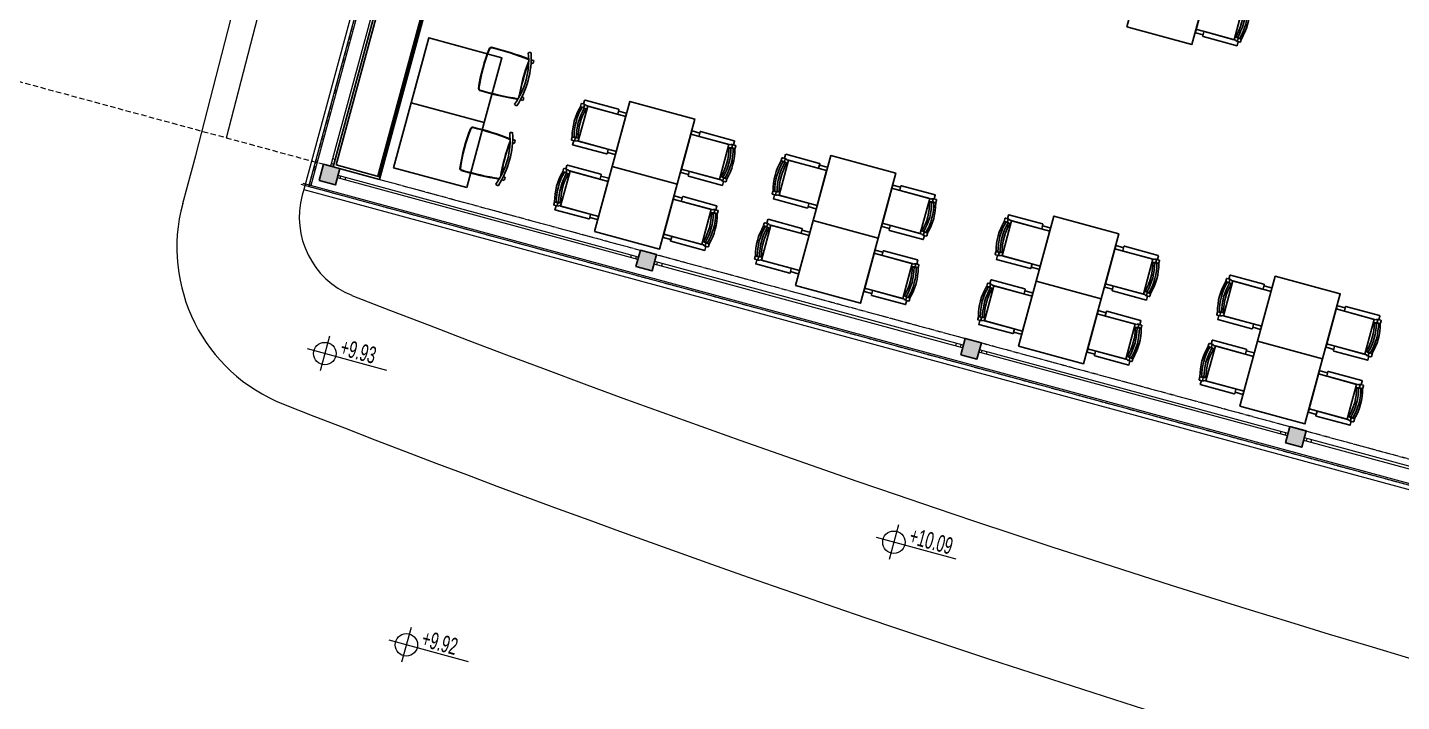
# Model space of a CAD drawing. Header units: millimetres. Extents: x 24907 to 30960, y 3978 to 9944.
# Drawn here: x 25727 to 27360, y 5955 to 6756 of the extents above; entities that cross this region are included whole.
import ezdxf

# ---------------------------------------------------------------- set-up
doc = ezdxf.new("R2010")
doc.units = ezdxf.units.MM
doc.set_wipeout_variables(frame=1)
doc.linetypes.add('HIDDEN', pattern=[9.525, 6.35, -3.175])
for name, color, linetype in [('7-DEC-FURN', 8, 'Continuous'), ('A-tefris', 31, 'Continuous'), ('A-wipeout', 120, 'Continuous')]:
    doc.layers.add(name, color=color, linetype=linetype)
for name, color, linetype, lineweight in [('apn', 100, 'Continuous', 20), ('p1', 8, 'HIDDEN', 13), ('pr1', 181, 'Continuous', 13), ('y3', 3, 'Continuous', 13), ('YOL', 32, 'Continuous', 9), ('YOLP', 22, 'Continuous', 20), ('ç-kl', 30, 'Continuous', 25)]:
    doc.layers.add(name, color=color, linetype=linetype, lineweight=lineweight)
doc.layers.add('skl', color=7, linetype='Continuous', lineweight=13, true_color=0x787878)
doc.styles.add('STYLE5', font='arial.ttf', dxfattribs={"width": 0.6})

# ---------------------------------------------------------------- blocks, each defined once
blk = doc.blocks.new('kot-p')
for p, q in [((0, 24), (0, -24)), ((86.1, 0), (-24, 0))]:
    blk.add_line(p, q)
blk.add_circle((0, 0), 15)
blk = doc.blocks.new('sandalye-01-p')
blk.add_wipeout([(57.7, 0), (57.2, 8.1), (55.2, 18.5), (54.7, 18.5), (55.2, 19), (55.2, 22), (54.7, 22.5), (52.3, 22.5), (52.3, 27.5), (10.5, 27.5), (10, 27), (10, 25.5), (0.5, 25.5), (0, 25), (0, -25), (0.5, -25.5), (10, -25.5), (10, -27), (10.5, -27.5), (51.8, -27.5), (52.3, -27), (52.3, -22.5), (54.7, -22.5), (55.2, -22), (55.2, -19), (54.7, -18.5), (55.2, -18.5), (56.8, -10.8)])
for p, q in [((51.2, 18.5), (47, 17.5)), ((48.1, 17.3), (47, 17.3)), ((52.9, 18.5), (48.1, 17.3)), ((51.2, 22.5), (49.1, 22)), ((49.1, 21.5), (49.1, 22)), ((51.2, 18.5), (55.2, 18.5)), ((48.1, -17.3), (47, -17.3)), ((51.2, -18.5), (47, -17.5)), ((53, -18.5, 0), (48.1, -17.3, 0)), ((49.1, -21.5), (49.1, -22)), ((51.2, -22.5), (49.1, -22)), ((51.2, -22.5), (49.1, -22)), ((51.2, -18.5), (55.2, -18.5))]:
    blk.add_line(p, q)
for points in [[(10, -25.5), (0.5, -25.5, -0.414214), (0, -25), (0, 25, -0.414214), (0.5, 25.5), (10, 25.5)], [(49.1, 21.5), (10.5, 21.5, -0.414214), (10, 22), (10, 27, -0.414214), (10.5, 27.5), (52.3, 27.5), (52.3, 22.5)], [(49.1, -21.5), (10.5, -21.5, 0.414214), (10, -22), (10, -27, 0.414214), (10.5, -27.5), (51.8, -27.5, 0.414214), (52.3, -27), (52.3, -22.5)]]:
    blk.add_lwpolyline(points, format="xyb")
blk.add_lwpolyline([(0, -21.5), (0, 21.5), (47, 21.5), (47, -21.5)], close=True)
for points in [[(51.7, 22.5), (54.7, 22.5, -0.414214), (55.2, 22), (55.2, 19, -0.414214), (54.7, 18.5), (51.7, 18.5, -0.414214), (51.2, 19), (51.2, 22, -0.414214)], [(51.7, -22.5), (54.7, -22.5, 0.414214), (55.2, -22), (55.2, -19, 0.414214), (54.7, -18.5), (51.7, -18.5, 0.414214), (51.2, -19), (51.2, -22, 0.414214)]]:
    blk.add_lwpolyline(points, format="xyb", close=True)
for centre, radius, start, end in [((-17.3, 0), 67.7, 345.1598, 14.8482), ((-16.2, 0, 0), 68.9, 344.9605, 15.0473), ((-15.2, 0, 0), 68.9, 15.5809, 15.5887), ((-12.2, 0), 67.7, 344.1276, 15.8724), ((-11.2, 0), 68.9, 344.4113, 15.5887)]:
    blk.add_arc(centre, radius, start, end)
blk = doc.blocks.new('masa-01-p')
at = {"xscale": -1}
for p in [(-40, -40), (-40, -120)]:
    blk.add_blockref('sandalye-01-p', p, dxfattribs=at)
for p in [(40, -40), (40, -120)]:
    blk.add_blockref('sandalye-01-p', p)
blk.add_wipeout([(-40, 0), (40, 0), (40, -80), (-40, -80)]).dxf.layer = 'A-wipeout'
blk.add_lwpolyline([(-40, 0), (40, 0), (40, -80), (-40, -80)], close=True)
blk.add_wipeout([(-40, -80), (40, -80), (40, -160), (-40, -160)]).dxf.layer = 'A-wipeout'
blk.add_lwpolyline([(-40, -80), (40, -80), (40, -160), (-40, -160)], close=True)
blk = doc.blocks.new('sandalye_cuba')
blk.add_wipeout([(53055.5, -17375), (53062.8, -17372.3), (53061.2, -17393.9), (53061.1, -17417.9), (53062.2, -17420.5), (53081, -17422.1), (53095.1, -17422.2), (53114.3, -17420.5), (53115.7, -17418.6), (53116.8, -17396.6), (53113.8, -17373), (53121.3, -17374.8), (53122.4, -17370), (53113.6, -17367.9), (53113.4, -17364.1), (53107.3, -17364.3), (53107.4, -17366.3), (53094.8, -17364.8), (53084, -17364.7), (53069.6, -17366.3), (53068, -17366.5), (53067.8, -17364.6), (53063.2, -17364.6), (53063.2, -17368), (53055, -17370.2)])
at = {"layer": '7-DEC-FURN'}
for points in [[(53063.6, -17365.6), (53063.6, -17368.4)], [(53067.4, -17367.6), (53067.4, -17365.6)], [(53109.1, -17367.6), (53109.1, -17365.6)], [(53112.9, -17365.6), (53112.9, -17368.4)]]:
    blk.add_lwpolyline(points, dxfattribs=at)
for centre, radius, start, end in [((53058.9, -17371.5), 3.28, 162.9537, 227.0808), ((53088.2, -17473.7), 108.1, 72.5077, 107.4923), ((53088.2, -17456.2), 88.1, 68.9829, 111.0171), ((53374.4, -17407.8), 312.9, 173.3436, 181.864), ((53374.4, -17407.8), 312.4, 173.3436, 181.864), ((53065.5, -17368.9), 3.81, 60.3166, 119.6834), ((53088.2, -17153.9), 218.1, 264.1409, 275.8591), ((53088.2, -17153.9), 217.6, 264.5054, 275.4946), ((53111, -17368.9), 3.81, 60.3166, 119.6834), ((52802.1, -17407.8), 312.4, 358.136, 6.6564), ((52802.1, -17407.8), 312.9, 358.136, 6.6564), ((53117.6, -17371.5), 3.28, 312.9192, 17.0463), ((53063.7, -17417.9), 2, 181.864, 262.4968), ((53063.7, -17417.9), 1.5, 181.864, 262.4968), ((53088.2, -17231.5), 190.1, 262.4968, 277.5032), ((53088.2, -17231.5), 189.6, 262.4968, 277.5032), ((53112.8, -17417.9), 1.5, 277.5032, 358.136), ((53112.8, -17417.9), 2, 277.5032, 358.136)]:
    blk.add_arc(centre, radius, start, end, dxfattribs=at)

msp = doc.modelspace()

# ---------------------------------------------------------------- hatches: boundary and pattern name
at = {"layer": 'skl'}
h = msp.add_hatch(color=256, dxfattribs=at)
h.dxf.hatch_style = 1
h.paths.add_polyline_path([(26771.4, 7579.7), (26752.1, 7585), (26746.8, 7565.7), (26766.1, 7560.4)])
h.paths.add_polyline_path([(26631.8, 7065.3), (26612.5, 7070.6), (26607.2, 7051.3), (26626.5, 7046)])
h.paths.add_polyline_path([(26474.6, 6486.3), (26455.3, 6491.5), (26450.1, 6472.2), (26469.4, 6467)])
h = msp.add_hatch(color=256, dxfattribs=at)
h.dxf.hatch_style = 1
h.paths.add_polyline_path([(27157.4, 7475), (27138.1, 7480.2), (27132.9, 7460.9), (27152.2, 7455.7)])
h.paths.add_polyline_path([(27017.8, 6960.6), (26998.5, 6965.8), (26993.3, 6946.5), (27012.6, 6941.3)])
h.paths.add_polyline_path([(26860.7, 6381.5), (26841.4, 6386.7), (26836.1, 6367.4), (26855.4, 6362.2)])
h = msp.add_hatch(color=256, dxfattribs=at)
h.dxf.hatch_style = 1
h.paths.add_polyline_path([(27543.4, 7370.2), (27524.1, 7375.4), (27518.9, 7356.1), (27538.2, 7350.9)])
h.paths.add_polyline_path([(27403.8, 6855.8), (27384.5, 6861), (27379.3, 6841.7), (27398.6, 6836.5)])
h.paths.add_polyline_path([(27246.7, 6276.8), (27227.4, 6282), (27222.2, 6262.7), (27241.5, 6257.4)])
h = msp.add_hatch(color=256, dxfattribs=at)
h.dxf.hatch_style = 1
h.paths.add_polyline_path([(26098.2, 6588.4), (26078.9, 6593.6), (26073.7, 6574.3), (26093, 6569.1)])

# ---------------------------------------------------------------- linework, layer by layer
at = {"layer": 'apn'}
for p, q in [((26051.8, 6569.9), (29144.9, 5730.5)), ((26054.2, 6571.3), (29145.4, 5732.5))]:
    msp.add_line(p, q, dxfattribs=at)
for points in [[(26061.4, 6567.3), (26359.5, 7665.6)], [(26063.9, 6568.7), (26361.4, 7665.1)], [(26239, 7151.2), (26087.1, 6591.4)], [(26242, 7150.4), (26090.1, 6590.6)], [(26092.4, 6599.3), (26089.5, 6600.1)], [(26090.9, 6593.5), (26087.9, 6594.3)], [(26452.3, 6480.4), (26095.2, 6577.3)], [(26453.1, 6483.3), (26096, 6580.2)], [(26098.9, 6579.5), (26098.1, 6576.5)], [(26104.7, 6577.9), (26103.9, 6574.9)], [(26444.4, 6485.7), (26443.6, 6482.7)], [(26450.2, 6484.1), (26449.4, 6481.2)], [(26838.3, 6375.6), (26471.6, 6475.1)], [(26839.1, 6378.6), (26472.4, 6478.1)], [(26475.3, 6477.3), (26474.5, 6474.3)], [(26481.1, 6475.7), (26480.3, 6472.8)], [(26830.5, 6380.9), (26829.7, 6378)], [(26836.3, 6379.4), (26835.4, 6376.4)], [(27224.4, 6270.9), (26857.6, 6370.4)], [(27225.2, 6273.8), (26858.5, 6373.3)], [(26861.3, 6372.6), (26860.5, 6369.6)], [(26867.1, 6371), (26866.3, 6368)], [(27216.5, 6276.2), (27215.7, 6273.2)], [(27222.3, 6274.6), (27221.5, 6271.6)], [(27610.4, 6166.1), (27243.7, 6265.6)], [(27611.2, 6169.1), (27244.5, 6268.6)], [(27247.4, 6267.8), (27246.6, 6264.8)], [(27253.2, 6266.2), (27252.4, 6263.3)]]:
    msp.add_lwpolyline(points, dxfattribs=at)
at = {"layer": 'p1'}
for points in [[(25333.9, 7943.9), (25043.7, 6874.6), (28098.2, 6045.7)], [(26367.3, 7694.5), (26061.4, 6567.3), (29144.9, 5730.5)], [(26388.4, 7657.7), (26098.2, 6588.4), (29152.8, 5759.5)]]:
    msp.add_lwpolyline(points, dxfattribs=at)
at = {"layer": 'pr1'}
for p, q in [((25926.9, 6603.8), (26274.5, 7949.3)), ((25963.4, 6625), (26105.7, 7175.9))]:
    msp.add_line(p, q, dxfattribs=at)
msp.add_lwpolyline([(26354.6, 7666.9), (26055.3, 6563.8), (29143.6, 5725.7)], dxfattribs=at)
at = {"layer": 'YOL'}
msp.add_lwpolyline([(25911.4, 6547.1), (25926.9, 6603.8)], dxfattribs=at)
msp.add_lwpolyline([(26055.3, 6563.8), (26053.4, 6556.8, 0.379966), (26112.5, 6437.9)], format="xyb", dxfattribs=at)
for centre, radius, start, end in [((26104.4, 6494.8), 200, 164.8173, 248.5343), ((31787.5, 20947.5), 15580, 248.63852, 260.21255), ((31787.5, 20947.5), 15730, 248.53434, 266.59845)]:
    msp.add_arc(centre, radius, start, end, dxfattribs=at)
at = {"layer": 'YOLP'}
for radius, start in [(19584, 247.31705), (19614, 247.36333)]:
    msp.add_arc((32600.1, 24119.5), radius, start, 255.08031, dxfattribs=at)
at = {"layer": 'ç-kl'}
for points in [[(26073.7, 6574.3), (26078.9, 6593.6), (26098.2, 6588.4), (26093, 6569.1)], [(26450.1, 6472.2), (26455.3, 6491.5), (26474.6, 6486.3), (26469.4, 6467)], [(26836.1, 6367.4), (26841.4, 6386.7), (26860.7, 6381.5), (26855.4, 6362.2)], [(27222.2, 6262.7), (27227.4, 6282), (27246.7, 6276.8), (27241.5, 6257.4)]]:
    msp.add_lwpolyline(points, close=True, dxfattribs=at)

# ---------------------------------------------------------------- block references
at = {"layer": 'y3', "xscale": 0.8888888889205729, "yscale": 0.8888888889205729, "zscale": 0.8888888889205729, "rotation": 344.8172531373259}
for p in [(26080.3, 6368.7), (26756.7, 6144.6), (26177.2, 6022.7)]:
    msp.add_blockref('kot-p', p, dxfattribs=at)

# ---------------------------------------------------------------- texts
at = {"layer": 'y3', "style": 'STYLE5', "width": 0.6}
for s, p in [('+9.93', (26097.1, 6367.5)), ('+10.09', (26773.5, 6143.4)), ('+9.92', (26194, 6021.5))]:
    msp.add_text(s, height=20, rotation=344.8173, dxfattribs=at).set_placement(p)

# ---------------------------------------------------------------- next in the draw order: block references
at = {"layer": 'A-tefris', "ltscale": 100, "xscale": -1, "rotation": 164.8172531391941}
for p in [(27072.2, 6746.5), (26439.6, 6503.3), (26678.3, 6439), (26943.4, 6367.1), (27206.6, 6295.6)]:
    msp.add_blockref('masa-01-p', p, dxfattribs=at)

# ---------------------------------------------------------------- next in the draw order: wipeouts: each hides what was drawn before it
at = {"ltscale": 100}
msp.add_wipeout([(26145.4, 6575.6), (26090.1, 6590.6), (26242, 7150.4), (26297.3, 7135.4)], dxfattribs=at).dxf.layer = 'A-tefris'

# ---------------------------------------------------------------- next in the draw order: linework, layer by layer
at = {"layer": 'A-tefris', "ltscale": 100, "extrusion": (5.65482e-09, 2.57611e-09, 1), "elevation": 0}
for points in [[(26090.1, 6590.6), (26145.4, 6575.6), (26297.3, 7135.4), (26242, 7150.4)], [(26093.7, 6592.8), (26145.2, 6578.8), (26295.5, 7132.7), (26244.1, 7146.7)]]:
    msp.add_lwpolyline(points, close=True, dxfattribs=at)
msp.add_lwpolyline([(26143.3, 6579.3), (26293.6, 7133.2)], dxfattribs=at)

# ---------------------------------------------------------------- next in the draw order: block references
at = {"layer": 'A-tefris', "ltscale": 100, "extrusion": (-1.6582e-07, 4.27777e-08, 1), "rotation": 254.8187731716681}
for p in [(56983.9, 53381.2, 0), (56961.8, 53286.3, 0)]:
    msp.add_blockref('sandalye_cuba', p, dxfattribs=at)

# ---------------------------------------------------------------- next in the draw order: linework, layer by layer
at = {"layer": 'A-tefris', "ltscale": 100, "extrusion": (-8.7937e-10, -1.91108e-09, 1), "elevation": 0}
for points in [[(26269.8, 6643), (26290.8, 6720.2), (26203.9, 6743.8), (26183, 6666.6), (26269.8, 6643)], [(26248.9, 6565.8), (26269.8, 6643), (26183, 6666.6), (26162, 6589.3), (26248.9, 6565.8)]]:
    msp.add_lwpolyline(points, dxfattribs=at)

doc.saveas('drawing.dxf')
